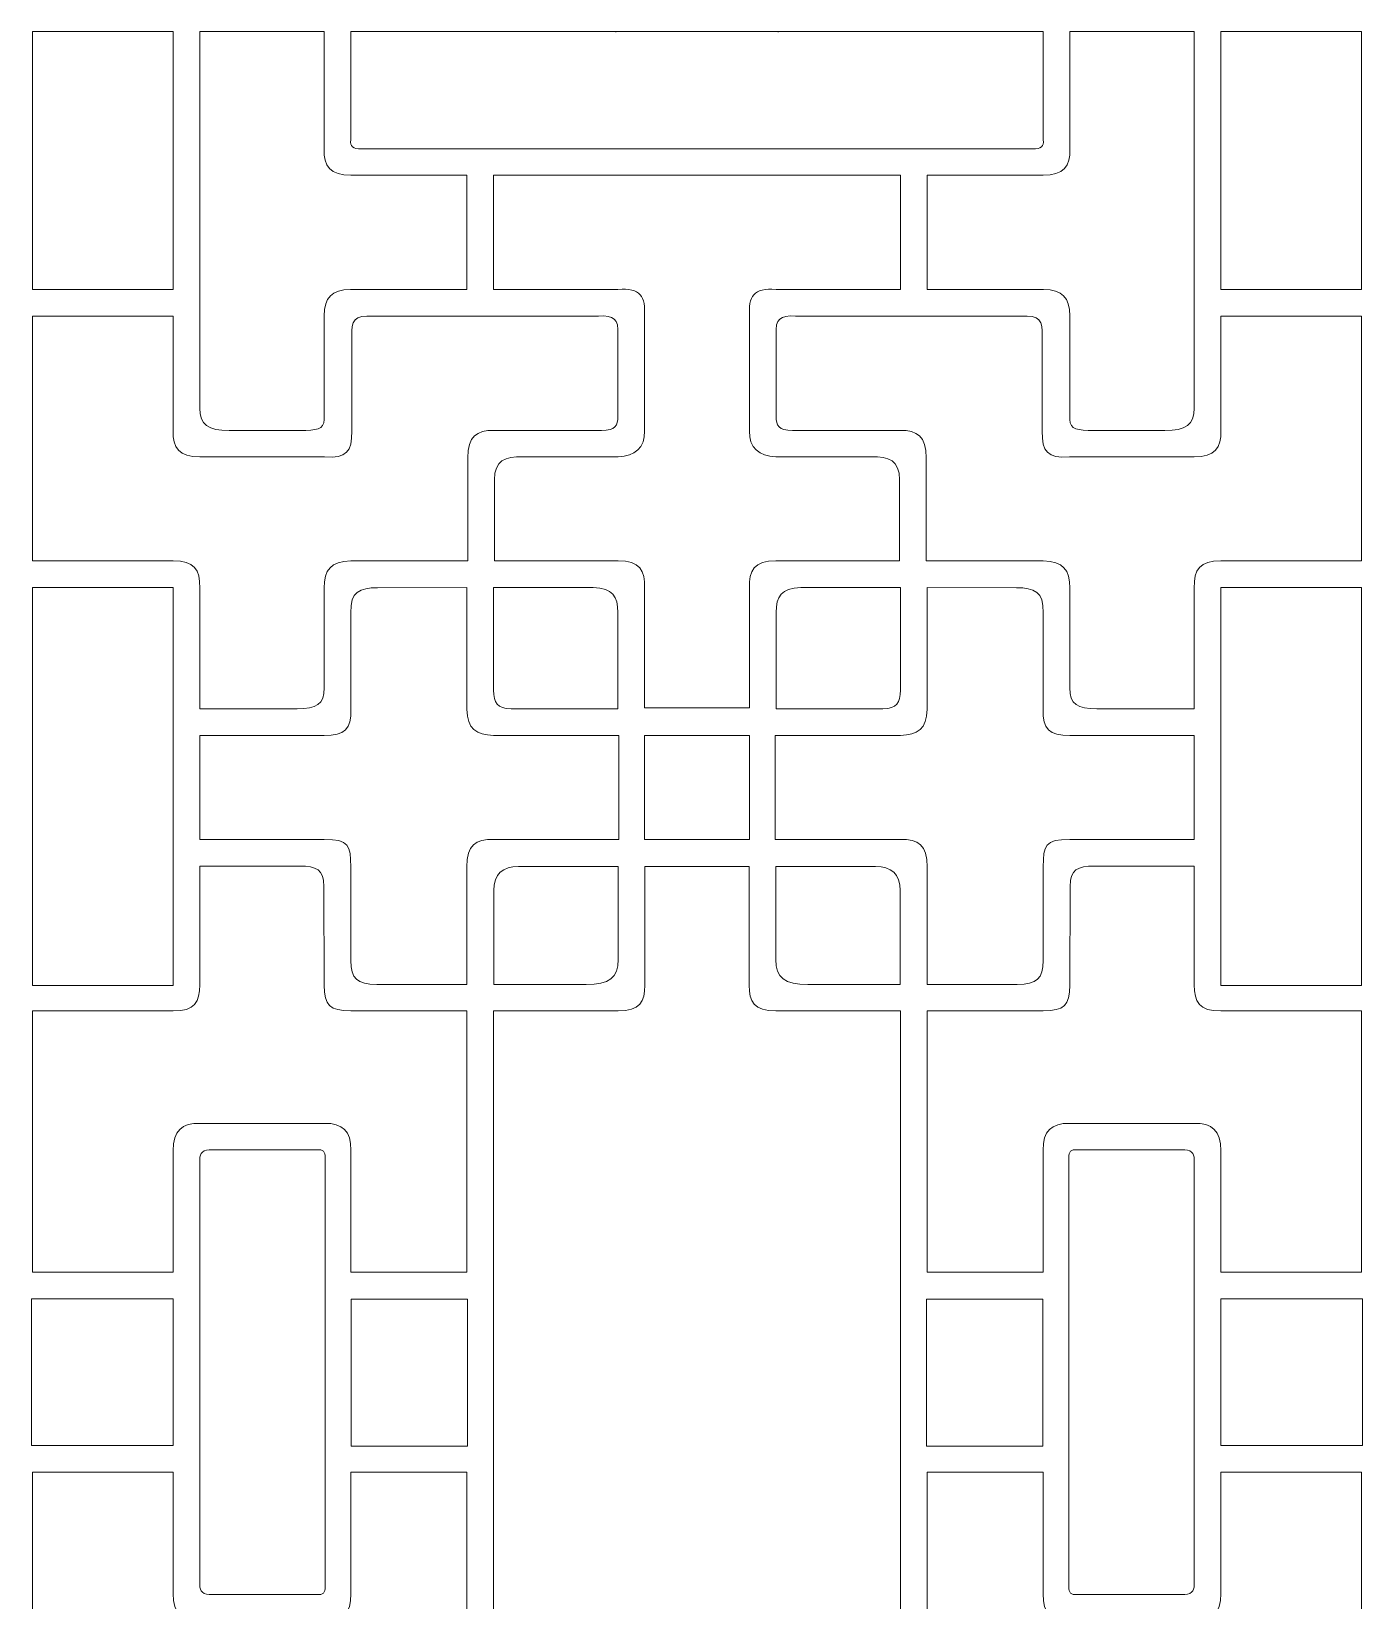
# Model space of a CAD drawing. Header units: centimetres. Extents: x -78 to 78, y -98 to 98.
# Drawn here: x -78.2 to 11.1, y -6.9 to 98.5 of the extents above; entities that cross this region are included whole.
import ezdxf

# ---------------------------------------------------------------- set-up
doc = ezdxf.new("R2010")
doc.units = ezdxf.units.CM
doc.header["$MEASUREMENT"] = 0
doc.layers.add('layer 1', color=7, linetype='Continuous')

msp = doc.modelspace()

# ---------------------------------------------------------------- linework, layer by layer
at = {"layer": 'layer 1', "color": 242, "lineweight": 9}
for points in [[(-78.1695, 81.12204), (-68.71788, 81.12204), (-68.71788, 98.45), (-78.1695, 98.45), (-78.1695, 81.12204)], [(1.62135, 81.12204), (11.07297, 81.12204), (11.07297, 98.45), (1.62135, 98.45), (1.62135, 81.12204)], [(-78.1695, 34.41185), (-68.71788, 34.41185), (-68.71788, 61.12295), (-78.1695, 61.12295), (-78.1695, 34.41185)], [(1.62135, 34.41185), (11.07297, 34.41185), (11.07297, 61.12295), (1.62135, 61.12295), (1.62135, 34.41185)], [(-78.23799, 3.52286), (-68.71789, 3.52286), (-68.71789, 13.38542), (-78.23799, 13.38542), (-78.23799, 3.52286)], [(-56.77406, 3.48919), (-48.96734, 3.48919), (-48.96734, 13.35031), (-56.77406, 13.35031), (-56.77406, 3.48919)], [(-18.12919, 3.48919), (-10.32247, 3.48919), (-10.32247, 13.35031), (-18.12919, 13.35031), (-18.12919, 3.48919)], [(1.62136, 3.52286), (11.14146, 3.52286), (11.14146, 13.38542), (1.62136, 13.38542), (1.62136, 3.52286)]]:
    msp.add_lwpolyline(points, close=True, dxfattribs=at)
for points, knots in [([(-58.57394, 79.34791), (-58.57394, 79.34791), (-58.57394, 72.67111), (-58.57394, 72.67111), (-58.57394, 72.67111), (-58.51611, 71.84678), (-58.8292, 71.68442), (-59.82142, 71.67041), (-59.82142, 71.67041), (-59.82142, 71.67041), (-64.95742, 71.67041), (-64.95742, 71.67041), (-64.95742, 71.67041), (-66.36774, 71.65587), (-66.92492, 72.02653), (-66.93714, 73.16759), (-66.93714, 73.16759), (-66.93714, 73.16759), (-66.93714, 98.45), (-66.93714, 98.45), (-66.93714, 98.45), (-66.93714, 98.45), (-58.58136, 98.45), (-58.58136, 98.45), (-58.58136, 98.45), (-58.58136, 98.45), (-58.58136, 90.54439), (-58.58136, 90.54439), (-58.58136, 90.54439), (-58.64805, 89.42555), (-58.13979, 88.77038), (-56.79118, 88.79291), (-56.79118, 88.79291), (-56.79118, 88.79291), (-48.99276, 88.79291), (-48.99276, 88.79291), (-48.99276, 88.79291), (-48.99276, 88.79291), (-48.99276, 81.12203), (-48.99276, 81.12203), (-48.99276, 81.12203), (-48.99276, 81.12203), (-56.818, 81.12203), (-56.818, 81.12203), (-56.818, 81.12203), (-58.05959, 81.10703), (-58.58499, 80.60128), (-58.57394, 79.34791)], [0, 0, 0, 0, 0.076923077, 0.076923077, 0.076923077, 0.076923077, 0.153846154, 0.153846154, 0.153846154, 0.153846154, 0.230769231, 0.230769231, 0.230769231, 0.230769231, 0.307692308, 0.307692308, 0.307692308, 0.307692308, 0.384615385, 0.384615385, 0.384615385, 0.384615385, 0.461538462, 0.461538462, 0.461538462, 0.461538462, 0.538461538, 0.538461538, 0.538461538, 0.538461538, 0.615384615, 0.615384615, 0.615384615, 0.615384615, 0.692307692, 0.692307692, 0.692307692, 0.692307692, 0.769230769, 0.769230769, 0.769230769, 0.769230769, 0.846153846, 0.846153846, 0.846153846, 0.846153846, 1, 1, 1, 1]), ([(-28.85083, 90.57365), (-28.85083, 90.57365), (-56.0807, 90.57365), (-56.0807, 90.57365), (-56.0807, 90.57365), (-56.66163, 90.54392), (-56.84739, 90.73387), (-56.80062, 91.1607), (-56.80062, 91.1607), (-56.80062, 91.1607), (-56.80062, 98.45), (-56.80062, 98.45), (-56.80062, 98.45), (-56.80062, 98.45), (-28.10331, 98.45), (-28.10331, 98.45), (-28.10331, 98.45), (-28.10331, 98.45), (-28.10331, 98.38815), (-28.10331, 98.38815)], [0, 0, 0, 0, 0.166666667, 0.166666667, 0.166666667, 0.166666667, 0.333333333, 0.333333333, 0.333333333, 0.333333333, 0.5, 0.5, 0.5, 0.5, 0.666666667, 0.666666667, 0.666666667, 0.666666667, 1, 1, 1, 1]), ([(-38.2457, 90.57365), (-38.2457, 90.57365), (-11.01583, 90.57365), (-11.01583, 90.57365), (-11.01583, 90.57365), (-10.4349, 90.54392), (-10.24914, 90.73387), (-10.29591, 91.1607), (-10.29591, 91.1607), (-10.29591, 91.1607), (-10.29591, 98.45), (-10.29591, 98.45), (-10.29591, 98.45), (-10.29591, 98.45), (-38.99322, 98.45), (-38.99322, 98.45), (-38.99322, 98.45), (-38.99322, 98.45), (-38.99322, 98.38815), (-38.99322, 98.38815)], [0, 0, 0, 0, 0.166666667, 0.166666667, 0.166666667, 0.166666667, 0.333333333, 0.333333333, 0.333333333, 0.333333333, 0.5, 0.5, 0.5, 0.5, 0.666666667, 0.666666667, 0.666666667, 0.666666667, 1, 1, 1, 1]), ([(-8.52259, 79.34791), (-8.52259, 79.34791), (-8.52259, 72.67111), (-8.52259, 72.67111), (-8.52259, 72.67111), (-8.58042, 71.84678), (-8.26733, 71.68442), (-7.27511, 71.67041), (-7.27511, 71.67041), (-7.27511, 71.67041), (-2.13911, 71.67041), (-2.13911, 71.67041), (-2.13911, 71.67041), (-0.72879, 71.65587), (-0.17161, 72.02653), (-0.15939, 73.16759), (-0.15939, 73.16759), (-0.15939, 73.16759), (-0.15939, 98.45), (-0.15939, 98.45), (-0.15939, 98.45), (-0.15939, 98.45), (-8.51517, 98.45), (-8.51517, 98.45), (-8.51517, 98.45), (-8.51517, 98.45), (-8.51517, 90.54439), (-8.51517, 90.54439), (-8.51517, 90.54439), (-8.44848, 89.42555), (-8.95674, 88.77038), (-10.30535, 88.79291), (-10.30535, 88.79291), (-10.30535, 88.79291), (-18.10377, 88.79291), (-18.10377, 88.79291), (-18.10377, 88.79291), (-18.10377, 88.79291), (-18.10377, 81.12203), (-18.10377, 81.12203), (-18.10377, 81.12203), (-18.10377, 81.12203), (-10.27853, 81.12203), (-10.27853, 81.12203), (-10.27853, 81.12203), (-9.03694, 81.10703), (-8.51154, 80.60128), (-8.52259, 79.34791)], [0, 0, 0, 0, 0.076923077, 0.076923077, 0.076923077, 0.076923077, 0.153846154, 0.153846154, 0.153846154, 0.153846154, 0.230769231, 0.230769231, 0.230769231, 0.230769231, 0.307692308, 0.307692308, 0.307692308, 0.307692308, 0.384615385, 0.384615385, 0.384615385, 0.384615385, 0.461538462, 0.461538462, 0.461538462, 0.461538462, 0.538461538, 0.538461538, 0.538461538, 0.538461538, 0.615384615, 0.615384615, 0.615384615, 0.615384615, 0.692307692, 0.692307692, 0.692307692, 0.692307692, 0.769230769, 0.769230769, 0.769230769, 0.769230769, 0.846153846, 0.846153846, 0.846153846, 0.846153846, 1, 1, 1, 1]), ([(-30.02103, 53.04446), (-30.02103, 53.04446), (-30.02103, 61.08087), (-30.02103, 61.08087), (-30.02103, 61.08087), (-30.07174, 62.24204), (-29.72296, 62.9438), (-28.25567, 62.90369), (-28.25567, 62.90369), (-28.25567, 62.90369), (-19.953, 62.90369), (-19.953, 62.90369), (-19.953, 62.90369), (-19.953, 62.90369), (-19.953, 68.35687), (-19.953, 68.35687), (-19.953, 68.35687), (-19.93286, 69.64375), (-20.68311, 69.91485), (-21.84423, 69.88918), (-21.84423, 69.88918), (-21.84423, 69.88918), (-28.24748, 69.88752), (-28.24748, 69.88752), (-28.24748, 69.88752), (-29.3738, 69.92293), (-30.07355, 70.51618), (-30.0214, 71.62446), (-30.0214, 71.62446), (-30.0214, 71.62446), (-30.0214, 79.28367), (-30.0214, 79.28367), (-30.0214, 79.28367), (-30.11349, 80.68756), (-29.76007, 81.24755), (-28.24283, 81.12203), (-28.24283, 81.12203), (-28.24283, 81.12203), (-19.88451, 81.12203), (-19.88451, 81.12203), (-19.88451, 81.12203), (-19.88451, 81.12203), (-19.88451, 88.79291), (-19.88451, 88.79291), (-19.88451, 88.79291), (-19.88451, 88.79291), (-47.21202, 88.79291), (-47.21202, 88.79291), (-47.21202, 88.79291), (-47.21202, 88.79291), (-47.21202, 81.12203), (-47.21202, 81.12203), (-47.21202, 81.12203), (-47.21202, 81.12203), (-38.8537, 81.12203), (-38.8537, 81.12203), (-38.8537, 81.12203), (-37.33646, 81.24755), (-36.98304, 80.68756), (-37.07513, 79.28367), (-37.07513, 79.28367), (-37.07513, 79.28367), (-37.07513, 71.62446), (-37.07513, 71.62446), (-37.07513, 71.62446), (-37.02298, 70.51618), (-37.72273, 69.92293), (-38.84905, 69.88752), (-38.84905, 69.88752), (-38.84905, 69.88752), (-45.2523, 69.88918), (-45.2523, 69.88918), (-45.2523, 69.88918), (-46.41342, 69.91485), (-47.16367, 69.64375), (-47.14353, 68.35687), (-47.14353, 68.35687), (-47.14353, 68.35687), (-47.14353, 62.90369), (-47.14353, 62.90369), (-47.14353, 62.90369), (-47.14353, 62.90369), (-38.84086, 62.90369), (-38.84086, 62.90369), (-38.84086, 62.90369), (-37.37357, 62.9438), (-37.02479, 62.24204), (-37.0755, 61.08087), (-37.0755, 61.08087), (-37.0755, 61.08087), (-37.0755, 53.04446), (-37.0755, 53.04446), (-37.0755, 53.04446), (-37.0755, 53.04446), (-30.02103, 53.04446), (-30.02103, 53.04446)], [0, 0, 0, 0, 0.04, 0.04, 0.04, 0.04, 0.08, 0.08, 0.08, 0.08, 0.12, 0.12, 0.12, 0.12, 0.16, 0.16, 0.16, 0.16, 0.2, 0.2, 0.2, 0.2, 0.24, 0.24, 0.24, 0.24, 0.28, 0.28, 0.28, 0.28, 0.32, 0.32, 0.32, 0.32, 0.36, 0.36, 0.36, 0.36, 0.4, 0.4, 0.4, 0.4, 0.44, 0.44, 0.44, 0.44, 0.48, 0.48, 0.48, 0.48, 0.52, 0.52, 0.52, 0.52, 0.56, 0.56, 0.56, 0.56, 0.6, 0.6, 0.6, 0.6, 0.64, 0.64, 0.64, 0.64, 0.68, 0.68, 0.68, 0.68, 0.72, 0.72, 0.72, 0.72, 0.76, 0.76, 0.76, 0.76, 0.8, 0.8, 0.8, 0.8, 0.84, 0.84, 0.84, 0.84, 0.88, 0.88, 0.88, 0.88, 0.92, 0.92, 0.92, 0.92, 1, 1, 1, 1]), ([(-56.73213, 77.97831), (-56.73213, 77.97831), (-56.73213, 71.61451), (-56.73213, 71.61451), (-56.73213, 71.61451), (-56.709, 70.22229), (-57.06253, 69.80017), (-58.5631, 69.88595), (-58.5631, 69.88595), (-58.5631, 69.88595), (-66.91766, 69.88595), (-66.91766, 69.88595), (-66.91766, 69.88595), (-68.34238, 69.88217), (-68.75125, 70.54056), (-68.71788, 71.62679), (-68.71788, 71.62679), (-68.71788, 71.62679), (-68.71788, 79.34129), (-68.71788, 79.34129), (-68.71788, 79.34129), (-68.71788, 79.34129), (-78.1695, 79.34129), (-78.1695, 79.34129), (-78.1695, 79.34129), (-78.1695, 79.34129), (-78.1695, 62.90369), (-78.1695, 62.90369), (-78.1695, 62.90369), (-78.1695, 62.90369), (-68.71526, 62.90369), (-68.71526, 62.90369), (-68.71526, 62.90369), (-67.30363, 62.9067), (-66.89925, 62.36474), (-66.93714, 61.07232), (-66.93714, 61.07232), (-66.93714, 61.07232), (-66.93714, 52.97264), (-66.93714, 52.97264), (-66.93714, 52.97264), (-66.93714, 52.97264), (-60.38638, 52.97264), (-60.38638, 52.97264), (-60.38638, 52.97264), (-59.13699, 52.99611), (-58.54387, 53.24499), (-58.58136, 54.38695), (-58.58136, 54.38695), (-58.58136, 54.38695), (-58.58136, 61.08943), (-58.58136, 61.08943), (-58.58136, 61.08943), (-58.58954, 62.28769), (-58.11553, 62.90101), (-56.79974, 62.90369), (-56.79974, 62.90369), (-56.79974, 62.90369), (-48.92427, 62.90369), (-48.92427, 62.90369), (-48.92427, 62.90369), (-48.92427, 62.90369), (-48.92427, 69.82621), (-48.92427, 69.82621), (-48.92427, 69.82621), (-48.953, 71.29082), (-48.33104, 71.66406), (-47.18686, 71.67041), (-47.18686, 71.67041), (-47.18686, 71.67041), (-39.97078, 71.67041), (-39.97078, 71.67041), (-39.97078, 71.67041), (-38.98653, 71.658), (-38.8875, 71.96445), (-38.85624, 72.62831), (-38.85624, 72.62831), (-38.85624, 72.62831), (-38.85624, 78.08103), (-38.85624, 78.08103), (-38.85624, 78.08103), (-38.80534, 79.16037), (-39.12266, 79.40352), (-40.16766, 79.34129), (-40.16766, 79.34129), (-40.16766, 79.34129), (-55.30174, 79.34129), (-55.30174, 79.34129), (-55.30174, 79.34129), (-56.53753, 79.40055), (-56.77464, 79.04894), (-56.73213, 77.97831)], [0, 0, 0, 0, 0.041666667, 0.041666667, 0.041666667, 0.041666667, 0.083333333, 0.083333333, 0.083333333, 0.083333333, 0.125, 0.125, 0.125, 0.125, 0.166666667, 0.166666667, 0.166666667, 0.166666667, 0.208333333, 0.208333333, 0.208333333, 0.208333333, 0.25, 0.25, 0.25, 0.25, 0.291666667, 0.291666667, 0.291666667, 0.291666667, 0.333333333, 0.333333333, 0.333333333, 0.333333333, 0.375, 0.375, 0.375, 0.375, 0.416666667, 0.416666667, 0.416666667, 0.416666667, 0.458333333, 0.458333333, 0.458333333, 0.458333333, 0.5, 0.5, 0.5, 0.5, 0.541666667, 0.541666667, 0.541666667, 0.541666667, 0.583333333, 0.583333333, 0.583333333, 0.583333333, 0.625, 0.625, 0.625, 0.625, 0.666666667, 0.666666667, 0.666666667, 0.666666667, 0.708333333, 0.708333333, 0.708333333, 0.708333333, 0.75, 0.75, 0.75, 0.75, 0.791666667, 0.791666667, 0.791666667, 0.791666667, 0.833333333, 0.833333333, 0.833333333, 0.833333333, 0.875, 0.875, 0.875, 0.875, 0.916666667, 0.916666667, 0.916666667, 0.916666667, 1, 1, 1, 1]), ([(-10.3644, 77.97831), (-10.3644, 77.97831), (-10.3644, 71.61451), (-10.3644, 71.61451), (-10.3644, 71.61451), (-10.38753, 70.22229), (-10.034, 69.80017), (-8.53343, 69.88595), (-8.53343, 69.88595), (-8.53343, 69.88595), (-0.17887, 69.88595), (-0.17887, 69.88595), (-0.17887, 69.88595), (1.24585, 69.88217), (1.65472, 70.54056), (1.62135, 71.62679), (1.62135, 71.62679), (1.62135, 71.62679), (1.62135, 79.34129), (1.62135, 79.34129), (1.62135, 79.34129), (1.62135, 79.34129), (11.07297, 79.34129), (11.07297, 79.34129), (11.07297, 79.34129), (11.07297, 79.34129), (11.07297, 62.90369), (11.07297, 62.90369), (11.07297, 62.90369), (11.07297, 62.90369), (1.61873, 62.90369), (1.61873, 62.90369), (1.61873, 62.90369), (0.2071, 62.9067), (-0.19728, 62.36474), (-0.15939, 61.07232), (-0.15939, 61.07232), (-0.15939, 61.07232), (-0.15939, 52.97264), (-0.15939, 52.97264), (-0.15939, 52.97264), (-0.15939, 52.97264), (-6.71015, 52.97264), (-6.71015, 52.97264), (-6.71015, 52.97264), (-7.95954, 52.99611), (-8.55266, 53.24499), (-8.51517, 54.38695), (-8.51517, 54.38695), (-8.51517, 54.38695), (-8.51517, 61.08943), (-8.51517, 61.08943), (-8.51517, 61.08943), (-8.50699, 62.28769), (-8.981, 62.90101), (-10.29679, 62.90369), (-10.29679, 62.90369), (-10.29679, 62.90369), (-18.17226, 62.90369), (-18.17226, 62.90369), (-18.17226, 62.90369), (-18.17226, 62.90369), (-18.17226, 69.82621), (-18.17226, 69.82621), (-18.17226, 69.82621), (-18.14353, 71.29082), (-18.76549, 71.66406), (-19.90967, 71.67041), (-19.90967, 71.67041), (-19.90967, 71.67041), (-27.12575, 71.67041), (-27.12575, 71.67041), (-27.12575, 71.67041), (-28.11, 71.658), (-28.20903, 71.96445), (-28.24029, 72.62831), (-28.24029, 72.62831), (-28.24029, 72.62831), (-28.24029, 78.08103), (-28.24029, 78.08103), (-28.24029, 78.08103), (-28.29119, 79.16037), (-27.97387, 79.40352), (-26.92887, 79.34129), (-26.92887, 79.34129), (-26.92887, 79.34129), (-11.79479, 79.34129), (-11.79479, 79.34129), (-11.79479, 79.34129), (-10.559, 79.40055), (-10.32189, 79.04894), (-10.3644, 77.97831)], [0, 0, 0, 0, 0.041666667, 0.041666667, 0.041666667, 0.041666667, 0.083333333, 0.083333333, 0.083333333, 0.083333333, 0.125, 0.125, 0.125, 0.125, 0.166666667, 0.166666667, 0.166666667, 0.166666667, 0.208333333, 0.208333333, 0.208333333, 0.208333333, 0.25, 0.25, 0.25, 0.25, 0.291666667, 0.291666667, 0.291666667, 0.291666667, 0.333333333, 0.333333333, 0.333333333, 0.333333333, 0.375, 0.375, 0.375, 0.375, 0.416666667, 0.416666667, 0.416666667, 0.416666667, 0.458333333, 0.458333333, 0.458333333, 0.458333333, 0.5, 0.5, 0.5, 0.5, 0.541666667, 0.541666667, 0.541666667, 0.541666667, 0.583333333, 0.583333333, 0.583333333, 0.583333333, 0.625, 0.625, 0.625, 0.625, 0.666666667, 0.666666667, 0.666666667, 0.666666667, 0.708333333, 0.708333333, 0.708333333, 0.708333333, 0.75, 0.75, 0.75, 0.75, 0.791666667, 0.791666667, 0.791666667, 0.791666667, 0.833333333, 0.833333333, 0.833333333, 0.833333333, 0.875, 0.875, 0.875, 0.875, 0.916666667, 0.916666667, 0.916666667, 0.916666667, 1, 1, 1, 1]), ([(-48.99276, 42.36871), (-48.99276, 42.36871), (-48.99276, 34.48034), (-48.99276, 34.48034), (-48.99276, 34.48034), (-48.99276, 34.48034), (-55.0535, 34.48034), (-55.0535, 34.48034), (-55.0535, 34.48034), (-56.37862, 34.47654), (-56.75948, 34.87398), (-56.80062, 36.07711), (-56.80062, 36.07711), (-56.80062, 36.07711), (-56.80062, 42.37727), (-56.80062, 42.37727), (-56.80062, 42.37727), (-56.78278, 43.80579), (-56.93725, 44.23558), (-58.58021, 44.20592), (-58.58021, 44.20592), (-58.58021, 44.20592), (-66.93714, 44.20592), (-66.93714, 44.20592), (-66.93714, 44.20592), (-66.93714, 44.20592), (-66.93714, 51.1919), (-66.93714, 51.1919), (-66.93714, 51.1919), (-66.93714, 51.1919), (-58.58022, 51.1919), (-58.58022, 51.1919), (-58.58022, 51.1919), (-57.19265, 51.17906), (-56.75097, 51.6463), (-56.79294, 52.92319), (-56.79294, 52.92319), (-56.79294, 52.92319), (-56.79294, 59.42023), (-56.79294, 59.42023), (-56.79294, 59.42023), (-56.82515, 60.85226), (-56.20537, 61.09871), (-54.99353, 61.10977), (-54.99353, 61.10977), (-54.99353, 61.10977), (-48.99276, 61.12295), (-48.99276, 61.12295), (-48.99276, 61.12295), (-48.99276, 61.12295), (-48.99276, 52.94887), (-48.99276, 52.94887), (-48.99276, 52.94887), (-48.99585, 51.62688), (-48.34821, 51.22387), (-47.20398, 51.1919), (-47.20398, 51.1919), (-47.20398, 51.1919), (-38.78775, 51.1919), (-38.78775, 51.1919), (-38.78775, 51.1919), (-38.78775, 51.1919), (-38.78775, 44.20592), (-38.78775, 44.20592), (-38.78775, 44.20592), (-38.78775, 44.20592), (-47.19971, 44.20592), (-47.19971, 44.20592), (-47.19971, 44.20592), (-48.40948, 44.24837), (-49.01284, 43.83857), (-48.99276, 42.36871)], [0, 0, 0, 0, 0.052631579, 0.052631579, 0.052631579, 0.052631579, 0.105263158, 0.105263158, 0.105263158, 0.105263158, 0.157894737, 0.157894737, 0.157894737, 0.157894737, 0.210526316, 0.210526316, 0.210526316, 0.210526316, 0.263157895, 0.263157895, 0.263157895, 0.263157895, 0.315789474, 0.315789474, 0.315789474, 0.315789474, 0.368421053, 0.368421053, 0.368421053, 0.368421053, 0.421052632, 0.421052632, 0.421052632, 0.421052632, 0.473684211, 0.473684211, 0.473684211, 0.473684211, 0.526315789, 0.526315789, 0.526315789, 0.526315789, 0.578947368, 0.578947368, 0.578947368, 0.578947368, 0.631578947, 0.631578947, 0.631578947, 0.631578947, 0.684210526, 0.684210526, 0.684210526, 0.684210526, 0.736842105, 0.736842105, 0.736842105, 0.736842105, 0.789473684, 0.789473684, 0.789473684, 0.789473684, 0.842105263, 0.842105263, 0.842105263, 0.842105263, 0.894736842, 0.894736842, 0.894736842, 0.894736842, 1, 1, 1, 1]), ([(-46.0227, 52.97264), (-46.0227, 52.97264), (-38.85624, 52.97264), (-38.85624, 52.97264), (-38.85624, 52.97264), (-38.85624, 52.97264), (-38.85624, 59.43735), (-38.85624, 59.43735), (-38.85624, 59.43735), (-38.88408, 60.52282), (-39.19532, 61.08753), (-40.51005, 61.12295), (-40.51005, 61.12295), (-40.51005, 61.12295), (-47.21202, 61.12295), (-47.21202, 61.12295), (-47.21202, 61.12295), (-47.21202, 61.12295), (-47.21202, 54.23287), (-47.21202, 54.23287), (-47.21202, 54.23287), (-47.18366, 53.38476), (-46.99266, 52.99038), (-46.0227, 52.97264)], [0, 0, 0, 0, 0.142857143, 0.142857143, 0.142857143, 0.142857143, 0.285714286, 0.285714286, 0.285714286, 0.285714286, 0.428571429, 0.428571429, 0.428571429, 0.428571429, 0.571428571, 0.571428571, 0.571428571, 0.571428571, 0.714285714, 0.714285714, 0.714285714, 0.714285714, 1, 1, 1, 1]), ([(-18.10377, 42.36871), (-18.10377, 42.36871), (-18.10377, 34.48034), (-18.10377, 34.48034), (-18.10377, 34.48034), (-18.10377, 34.48034), (-12.04303, 34.48034), (-12.04303, 34.48034), (-12.04303, 34.48034), (-10.71791, 34.47654), (-10.33705, 34.87398), (-10.29591, 36.07711), (-10.29591, 36.07711), (-10.29591, 36.07711), (-10.29591, 42.37727), (-10.29591, 42.37727), (-10.29591, 42.37727), (-10.31375, 43.80579), (-10.15928, 44.23558), (-8.51632, 44.20592), (-8.51632, 44.20592), (-8.51632, 44.20592), (-0.15939, 44.20592), (-0.15939, 44.20592), (-0.15939, 44.20592), (-0.15939, 44.20592), (-0.15939, 51.1919), (-0.15939, 51.1919), (-0.15939, 51.1919), (-0.15939, 51.1919), (-8.51631, 51.1919), (-8.51631, 51.1919), (-8.51631, 51.1919), (-9.90388, 51.17906), (-10.34556, 51.6463), (-10.30359, 52.92319), (-10.30359, 52.92319), (-10.30359, 52.92319), (-10.30359, 59.42023), (-10.30359, 59.42023), (-10.30359, 59.42023), (-10.27138, 60.85226), (-10.89116, 61.09871), (-12.103, 61.10977), (-12.103, 61.10977), (-12.103, 61.10977), (-18.10377, 61.12295), (-18.10377, 61.12295), (-18.10377, 61.12295), (-18.10377, 61.12295), (-18.10377, 52.94887), (-18.10377, 52.94887), (-18.10377, 52.94887), (-18.10068, 51.62688), (-18.74832, 51.22387), (-19.89255, 51.1919), (-19.89255, 51.1919), (-19.89255, 51.1919), (-28.30878, 51.1919), (-28.30878, 51.1919), (-28.30878, 51.1919), (-28.30878, 51.1919), (-28.30878, 44.20592), (-28.30878, 44.20592), (-28.30878, 44.20592), (-28.30878, 44.20592), (-19.89682, 44.20592), (-19.89682, 44.20592), (-19.89682, 44.20592), (-18.68705, 44.24837), (-18.08369, 43.83857), (-18.10377, 42.36871)], [0, 0, 0, 0, 0.052631579, 0.052631579, 0.052631579, 0.052631579, 0.105263158, 0.105263158, 0.105263158, 0.105263158, 0.157894737, 0.157894737, 0.157894737, 0.157894737, 0.210526316, 0.210526316, 0.210526316, 0.210526316, 0.263157895, 0.263157895, 0.263157895, 0.263157895, 0.315789474, 0.315789474, 0.315789474, 0.315789474, 0.368421053, 0.368421053, 0.368421053, 0.368421053, 0.421052632, 0.421052632, 0.421052632, 0.421052632, 0.473684211, 0.473684211, 0.473684211, 0.473684211, 0.526315789, 0.526315789, 0.526315789, 0.526315789, 0.578947368, 0.578947368, 0.578947368, 0.578947368, 0.631578947, 0.631578947, 0.631578947, 0.631578947, 0.684210526, 0.684210526, 0.684210526, 0.684210526, 0.736842105, 0.736842105, 0.736842105, 0.736842105, 0.789473684, 0.789473684, 0.789473684, 0.789473684, 0.842105263, 0.842105263, 0.842105263, 0.842105263, 0.894736842, 0.894736842, 0.894736842, 0.894736842, 1, 1, 1, 1]), ([(-21.07383, 52.97264), (-21.07383, 52.97264), (-28.24029, 52.97264), (-28.24029, 52.97264), (-28.24029, 52.97264), (-28.24029, 52.97264), (-28.24029, 59.43735), (-28.24029, 59.43735), (-28.24029, 59.43735), (-28.21245, 60.52282), (-27.90121, 61.08753), (-26.58648, 61.12295), (-26.58648, 61.12295), (-26.58648, 61.12295), (-19.88451, 61.12295), (-19.88451, 61.12295), (-19.88451, 61.12295), (-19.88451, 61.12295), (-19.88451, 54.23287), (-19.88451, 54.23287), (-19.88451, 54.23287), (-19.91287, 53.38476), (-20.10387, 52.99038), (-21.07383, 52.97264)], [0, 0, 0, 0, 0.142857143, 0.142857143, 0.142857143, 0.142857143, 0.285714286, 0.285714286, 0.285714286, 0.285714286, 0.428571429, 0.428571429, 0.428571429, 0.428571429, 0.571428571, 0.571428571, 0.571428571, 0.571428571, 0.714285714, 0.714285714, 0.714285714, 0.714285714, 1, 1, 1, 1]), ([(-37.07551, 44.20592), (-37.07551, 44.20592), (-30.02103, 44.20592), (-30.02103, 44.20592), (-30.02103, 44.20592), (-30.02103, 44.20592), (-30.02103, 51.1919), (-30.02103, 51.1919), (-30.02103, 51.1919), (-30.02103, 51.1919), (-37.0755, 51.1919), (-37.0755, 51.1919)], [0, 0, 0, 0, 0.25, 0.25, 0.25, 0.25, 0.5, 0.5, 0.5, 0.5, 1, 1, 1, 1]), ([(-30.02103, 44.20592), (-30.02103, 44.20592), (-37.0755, 44.20592), (-37.0755, 44.20592), (-37.0755, 44.20592), (-37.0755, 44.20592), (-37.0755, 51.1919), (-37.0755, 51.1919), (-37.0755, 51.1919), (-37.0755, 51.1919), (-30.02104, 51.1919), (-30.02104, 51.1919)], [0, 0, 0, 0, 0.25, 0.25, 0.25, 0.25, 0.5, 0.5, 0.5, 0.5, 1, 1, 1, 1]), ([(-48.99276, 15.16616), (-48.99276, 15.16616), (-56.80062, 15.16616), (-56.80062, 15.16616), (-56.80062, 15.16616), (-56.80062, 15.16616), (-56.80062, 23.34411), (-56.80062, 23.34411), (-56.80062, 23.34411), (-56.77179, 24.6304), (-57.31932, 25.18028), (-58.58021, 25.15118), (-58.58021, 25.15118), (-58.58021, 25.15118), (-66.91765, 25.15118), (-66.91765, 25.15118), (-66.91765, 25.15118), (-68.1212, 25.186), (-68.72697, 24.6487), (-68.72645, 23.3253), (-68.72645, 23.3253), (-68.72645, 23.3253), (-68.71788, 15.16616), (-68.71788, 15.16616), (-68.71788, 15.16616), (-68.71788, 15.16616), (-78.1695, 15.16616), (-78.1695, 15.16616), (-78.1695, 15.16616), (-78.1695, 15.16616), (-78.1695, 32.6996), (-78.1695, 32.6996), (-78.1695, 32.6996), (-78.1695, 32.6996), (-68.71525, 32.6996), (-68.71525, 32.6996), (-68.71525, 32.6996), (-67.26547, 32.67803), (-66.92599, 33.31951), (-66.93714, 34.44215), (-66.93714, 34.44215), (-66.93714, 34.44215), (-66.93714, 42.42518), (-66.93714, 42.42518), (-66.93714, 42.42518), (-66.93714, 42.42518), (-60.20639, 42.41536), (-60.20639, 42.41536), (-60.20639, 42.41536), (-59.13963, 42.42792), (-58.57078, 42.20793), (-58.60681, 41.05777), (-58.60681, 41.05777), (-58.60681, 41.05777), (-58.58663, 34.42931), (-58.58663, 34.42931), (-58.58663, 34.42931), (-58.57345, 33.05236), (-58.21679, 32.72404), (-56.79118, 32.6996), (-56.79118, 32.6996), (-56.79118, 32.6996), (-48.99276, 32.6996), (-48.99276, 32.6996), (-48.99276, 32.6996), (-48.99276, 32.6996), (-48.99276, 15.16616), (-48.99276, 15.16616)], [0, 0, 0, 0, 0.055555556, 0.055555556, 0.055555556, 0.055555556, 0.111111111, 0.111111111, 0.111111111, 0.111111111, 0.166666667, 0.166666667, 0.166666667, 0.166666667, 0.222222222, 0.222222222, 0.222222222, 0.222222222, 0.277777778, 0.277777778, 0.277777778, 0.277777778, 0.333333333, 0.333333333, 0.333333333, 0.333333333, 0.388888889, 0.388888889, 0.388888889, 0.388888889, 0.444444444, 0.444444444, 0.444444444, 0.444444444, 0.5, 0.5, 0.5, 0.5, 0.555555556, 0.555555556, 0.555555556, 0.555555556, 0.611111111, 0.611111111, 0.611111111, 0.611111111, 0.666666667, 0.666666667, 0.666666667, 0.666666667, 0.722222222, 0.722222222, 0.722222222, 0.722222222, 0.777777778, 0.777777778, 0.777777778, 0.777777778, 0.833333333, 0.833333333, 0.833333333, 0.833333333, 0.888888889, 0.888888889, 0.888888889, 0.888888889, 1, 1, 1, 1]), ([(-37.05181, 42.38583), (-37.05181, 42.38583), (-30.04471, 42.38583), (-30.04471, 42.38583), (-30.04471, 42.38583), (-30.04471, 42.38583), (-30.04534, 34.43359), (-30.04534, 34.43359), (-30.04534, 34.43359), (-30.04815, 33.29903), (-29.72842, 32.72958), (-28.24711, 32.6996), (-28.24711, 32.6996), (-28.24711, 32.6996), (-19.88451, 32.6996), (-19.88451, 32.6996), (-19.88451, 32.6996), (-19.88451, 32.6996), (-19.88451, -15.79132), (-19.88451, -15.79132), (-19.88451, -15.79132), (-19.88451, -15.79132), (-28.24711, -15.79132), (-28.24711, -15.79132), (-28.24711, -15.79132), (-29.72842, -15.8213), (-30.04815, -16.39075), (-30.04534, -17.52531), (-30.04534, -17.52531), (-30.04534, -17.52531), (-30.04471, -25.47755), (-30.04471, -25.47755), (-30.04471, -25.47755), (-30.04471, -25.47755), (-37.05182, -25.47755), (-37.05182, -25.47755), (-37.05182, -25.47755), (-37.05182, -25.47755), (-37.05119, -17.52531), (-37.05119, -17.52531), (-37.05119, -17.52531), (-37.04838, -16.39075), (-37.36811, -15.8213), (-38.84942, -15.79132), (-38.84942, -15.79132), (-38.84942, -15.79132), (-47.21202, -15.79132), (-47.21202, -15.79132), (-47.21202, -15.79132), (-47.21202, -15.79132), (-47.21202, 32.6996), (-47.21202, 32.6996), (-47.21202, 32.6996), (-47.21202, 32.6996), (-38.84942, 32.6996), (-38.84942, 32.6996), (-38.84942, 32.6996), (-37.36811, 32.72958), (-37.04838, 33.29903), (-37.05119, 34.43359), (-37.05119, 34.43359), (-37.05119, 34.43359), (-37.05182, 42.38583), (-37.05182, 42.38583), (-37.05182, 42.38583), (-37.05182, 42.38583), (-30.04471, 42.38583), (-30.04471, 42.38583)], [0, 0, 0, 0, 0.055555556, 0.055555556, 0.055555556, 0.055555556, 0.111111111, 0.111111111, 0.111111111, 0.111111111, 0.166666667, 0.166666667, 0.166666667, 0.166666667, 0.222222222, 0.222222222, 0.222222222, 0.222222222, 0.277777778, 0.277777778, 0.277777778, 0.277777778, 0.333333333, 0.333333333, 0.333333333, 0.333333333, 0.388888889, 0.388888889, 0.388888889, 0.388888889, 0.444444444, 0.444444444, 0.444444444, 0.444444444, 0.5, 0.5, 0.5, 0.5, 0.555555556, 0.555555556, 0.555555556, 0.555555556, 0.611111111, 0.611111111, 0.611111111, 0.611111111, 0.666666667, 0.666666667, 0.666666667, 0.666666667, 0.722222222, 0.722222222, 0.722222222, 0.722222222, 0.777777778, 0.777777778, 0.777777778, 0.777777778, 0.833333333, 0.833333333, 0.833333333, 0.833333333, 0.888888889, 0.888888889, 0.888888889, 0.888888889, 1, 1, 1, 1]), ([(-38.8323, 36.15416), (-38.8323, 36.15416), (-38.8323, 42.38583), (-38.8323, 42.38583), (-38.8323, 42.38583), (-38.8323, 42.38583), (-45.54334, 42.38583), (-45.54334, 42.38583), (-45.54334, 42.38583), (-46.56359, 42.40153), (-47.20094, 41.90364), (-47.18686, 40.77655), (-47.18686, 40.77655), (-47.18686, 40.77655), (-47.18686, 34.47639), (-47.18686, 34.47639), (-47.18686, 34.47639), (-47.18686, 34.47639), (-40.98943, 34.47639), (-40.98943, 34.47639), (-40.98943, 34.47639), (-39.46859, 34.47354), (-38.80947, 34.93865), (-38.8323, 36.15416)], [0, 0, 0, 0, 0.142857143, 0.142857143, 0.142857143, 0.142857143, 0.285714286, 0.285714286, 0.285714286, 0.285714286, 0.428571429, 0.428571429, 0.428571429, 0.428571429, 0.571428571, 0.571428571, 0.571428571, 0.571428571, 0.714285714, 0.714285714, 0.714285714, 0.714285714, 1, 1, 1, 1]), ([(-28.26423, 36.15416), (-28.26423, 36.15416), (-28.26423, 42.38583), (-28.26423, 42.38583), (-28.26423, 42.38583), (-28.26423, 42.38583), (-21.55319, 42.38583), (-21.55319, 42.38583), (-21.55319, 42.38583), (-20.53294, 42.40153), (-19.89559, 41.90364), (-19.90967, 40.77655), (-19.90967, 40.77655), (-19.90967, 40.77655), (-19.90967, 34.47639), (-19.90967, 34.47639), (-19.90967, 34.47639), (-19.90967, 34.47639), (-26.1071, 34.47639), (-26.1071, 34.47639), (-26.1071, 34.47639), (-27.62794, 34.47354), (-28.28706, 34.93865), (-28.26423, 36.15416)], [0, 0, 0, 0, 0.142857143, 0.142857143, 0.142857143, 0.142857143, 0.285714286, 0.285714286, 0.285714286, 0.285714286, 0.428571429, 0.428571429, 0.428571429, 0.428571429, 0.571428571, 0.571428571, 0.571428571, 0.571428571, 0.714285714, 0.714285714, 0.714285714, 0.714285714, 1, 1, 1, 1]), ([(-18.10377, 32.6996), (-18.10377, 32.6996), (-18.10377, 15.16616), (-18.10377, 15.16616), (-18.10377, 15.16616), (-18.10377, 15.16616), (-10.29591, 15.16616), (-10.29591, 15.16616), (-10.29591, 15.16616), (-10.29591, 15.16616), (-10.29591, 23.34411), (-10.29591, 23.34411), (-10.29591, 23.34411), (-10.32474, 24.6304), (-9.77721, 25.18028), (-8.51632, 25.15118), (-8.51632, 25.15118), (-8.51632, 25.15118), (-0.17888, 25.15118), (-0.17888, 25.15118), (-0.17888, 25.15118), (1.02467, 25.186), (1.63044, 24.6487), (1.62992, 23.3253), (1.62992, 23.3253), (1.62992, 23.3253), (1.62135, 15.16616), (1.62135, 15.16616), (1.62135, 15.16616), (1.62135, 15.16616), (11.07297, 15.16616), (11.07297, 15.16616), (11.07297, 15.16616), (11.07297, 15.16616), (11.07297, 32.6996), (11.07297, 32.6996), (11.07297, 32.6996), (11.07297, 32.6996), (1.61872, 32.6996), (1.61872, 32.6996), (1.61872, 32.6996), (0.16894, 32.67803), (-0.17054, 33.31951), (-0.15939, 34.44215), (-0.15939, 34.44215), (-0.15939, 34.44215), (-0.15939, 42.42518), (-0.15939, 42.42518), (-0.15939, 42.42518), (-0.15939, 42.42518), (-6.89014, 42.41536), (-6.89014, 42.41536), (-6.89014, 42.41536), (-7.9569, 42.42792), (-8.52575, 42.20793), (-8.48972, 41.05777), (-8.48972, 41.05777), (-8.48972, 41.05777), (-8.5099, 34.42931), (-8.5099, 34.42931), (-8.5099, 34.42931), (-8.52308, 33.05236), (-8.87974, 32.72404), (-10.30535, 32.6996), (-10.30535, 32.6996), (-10.30535, 32.6996), (-18.10377, 32.6996), (-18.10377, 32.6996)], [0, 0, 0, 0, 0.055555556, 0.055555556, 0.055555556, 0.055555556, 0.111111111, 0.111111111, 0.111111111, 0.111111111, 0.166666667, 0.166666667, 0.166666667, 0.166666667, 0.222222222, 0.222222222, 0.222222222, 0.222222222, 0.277777778, 0.277777778, 0.277777778, 0.277777778, 0.333333333, 0.333333333, 0.333333333, 0.333333333, 0.388888889, 0.388888889, 0.388888889, 0.388888889, 0.444444444, 0.444444444, 0.444444444, 0.444444444, 0.5, 0.5, 0.5, 0.5, 0.555555556, 0.555555556, 0.555555556, 0.555555556, 0.611111111, 0.611111111, 0.611111111, 0.611111111, 0.666666667, 0.666666667, 0.666666667, 0.666666667, 0.722222222, 0.722222222, 0.722222222, 0.722222222, 0.777777778, 0.777777778, 0.777777778, 0.777777778, 0.833333333, 0.833333333, 0.833333333, 0.833333333, 0.888888889, 0.888888889, 0.888888889, 0.888888889, 1, 1, 1, 1]), ([(-58.51287, -5.96075), (-58.4911, -6.33957), (-58.66763, -6.49871), (-59.06814, -6.47667), (-59.06814, -6.47667), (-59.06814, -6.47667), (-66.09591, -6.47667), (-66.09591, -6.47667), (-66.09591, -6.47667), (-66.71027, -6.50163), (-66.92929, -6.2626), (-66.93714, -5.80667), (-66.93714, -5.80667), (-66.93714, -5.80667), (-66.93714, 22.71495), (-66.93714, 22.71495), (-66.93714, 22.71495), (-66.92929, 23.17088), (-66.71027, 23.40991), (-66.09591, 23.38495), (-66.09591, 23.38495), (-66.09591, 23.38495), (-59.06814, 23.38495), (-59.06814, 23.38495), (-59.06814, 23.38495), (-58.66763, 23.40699), (-58.4911, 23.24785), (-58.51287, 22.86903), (-58.51287, 22.86903), (-58.51287, 22.86903), (-58.51287, -5.96075), (-58.51287, -5.96075)], [0, 0, 0, 0, 0.111111111, 0.111111111, 0.111111111, 0.111111111, 0.222222222, 0.222222222, 0.222222222, 0.222222222, 0.333333333, 0.333333333, 0.333333333, 0.333333333, 0.444444444, 0.444444444, 0.444444444, 0.444444444, 0.555555556, 0.555555556, 0.555555556, 0.555555556, 0.666666667, 0.666666667, 0.666666667, 0.666666667, 0.777777778, 0.777777778, 0.777777778, 0.777777778, 1, 1, 1, 1]), ([(-8.58366, -5.96075), (-8.60543, -6.33957), (-8.4289, -6.49871), (-8.02839, -6.47667), (-8.02839, -6.47667), (-8.02839, -6.47667), (-1.00062, -6.47667), (-1.00062, -6.47667), (-1.00062, -6.47667), (-0.38626, -6.50163), (-0.16724, -6.2626), (-0.15939, -5.80667), (-0.15939, -5.80667), (-0.15939, -5.80667), (-0.15939, 22.71495), (-0.15939, 22.71495), (-0.15939, 22.71495), (-0.16724, 23.17088), (-0.38626, 23.40991), (-1.00062, 23.38495), (-1.00062, 23.38495), (-1.00062, 23.38495), (-8.02839, 23.38495), (-8.02839, 23.38495), (-8.02839, 23.38495), (-8.4289, 23.40699), (-8.60543, 23.24785), (-8.58366, 22.86903), (-8.58366, 22.86903), (-8.58366, 22.86903), (-8.58366, -5.96075), (-8.58366, -5.96075)], [0, 0, 0, 0, 0.111111111, 0.111111111, 0.111111111, 0.111111111, 0.222222222, 0.222222222, 0.222222222, 0.222222222, 0.333333333, 0.333333333, 0.333333333, 0.333333333, 0.444444444, 0.444444444, 0.444444444, 0.444444444, 0.555555556, 0.555555556, 0.555555556, 0.555555556, 0.666666667, 0.666666667, 0.666666667, 0.666666667, 0.777777778, 0.777777778, 0.777777778, 0.777777778, 1, 1, 1, 1]), ([(-48.99276, -15.31189), (-48.99276, -15.31189), (-48.99276, 1.74212), (-48.99276, 1.74212), (-48.99276, 1.74212), (-48.99276, 1.74212), (-56.80062, 1.74212), (-56.80062, 1.74212), (-56.80062, 1.74212), (-56.80062, 1.74212), (-56.80062, -6.43583), (-56.80062, -6.43583), (-56.80062, -6.43583), (-56.77179, -7.72212), (-57.31932, -8.272), (-58.58021, -8.2429), (-58.58021, -8.2429), (-58.58021, -8.2429), (-66.91765, -8.2429), (-66.91765, -8.2429), (-66.91765, -8.2429), (-68.1212, -8.27772), (-68.72697, -7.74042), (-68.72645, -6.41702), (-68.72645, -6.41702), (-68.72645, -6.41702), (-68.71788, 1.74212), (-68.71788, 1.74212), (-68.71788, 1.74212), (-68.71788, 1.74212), (-78.1695, 1.74212), (-78.1695, 1.74212), (-78.1695, 1.74212), (-78.1695, 1.74212), (-78.1695, -15.79132), (-78.1695, -15.79132), (-78.1695, -15.79132), (-78.1695, -15.79132), (-68.71525, -15.79132), (-68.71525, -15.79132), (-68.71525, -15.79132), (-67.26547, -15.76975), (-66.92599, -16.41123), (-66.93714, -17.53387), (-66.93714, -17.53387), (-66.93714, -17.53387), (-66.93714, -25.5169), (-66.93714, -25.5169), (-66.93714, -25.5169), (-66.93714, -25.5169), (-60.20639, -25.50708), (-60.20639, -25.50708), (-60.20639, -25.50708), (-59.13963, -25.51964), (-58.57078, -25.29965), (-58.60681, -24.14949), (-58.60681, -24.14949), (-58.60681, -24.14949), (-58.58663, -17.52103), (-58.58663, -17.52103), (-58.58663, -17.52103), (-58.57345, -16.14408), (-58.21679, -15.81576), (-56.79118, -15.79132), (-56.79118, -15.79132), (-56.79118, -15.79132), (-48.99276, -15.79132), (-48.99276, -15.79132), (-48.99276, -15.79132), (-48.99276, -15.79132), (-48.99276, -8.25742), (-48.99276, -8.25742)], [0, 0, 0, 0, 0.052631579, 0.052631579, 0.052631579, 0.052631579, 0.105263158, 0.105263158, 0.105263158, 0.105263158, 0.157894737, 0.157894737, 0.157894737, 0.157894737, 0.210526316, 0.210526316, 0.210526316, 0.210526316, 0.263157895, 0.263157895, 0.263157895, 0.263157895, 0.315789474, 0.315789474, 0.315789474, 0.315789474, 0.368421053, 0.368421053, 0.368421053, 0.368421053, 0.421052632, 0.421052632, 0.421052632, 0.421052632, 0.473684211, 0.473684211, 0.473684211, 0.473684211, 0.526315789, 0.526315789, 0.526315789, 0.526315789, 0.578947368, 0.578947368, 0.578947368, 0.578947368, 0.631578947, 0.631578947, 0.631578947, 0.631578947, 0.684210526, 0.684210526, 0.684210526, 0.684210526, 0.736842105, 0.736842105, 0.736842105, 0.736842105, 0.789473684, 0.789473684, 0.789473684, 0.789473684, 0.842105263, 0.842105263, 0.842105263, 0.842105263, 0.894736842, 0.894736842, 0.894736842, 0.894736842, 1, 1, 1, 1]), ([(-18.10377, -15.31189), (-18.10377, -15.31189), (-18.10377, 1.74212), (-18.10377, 1.74212), (-18.10377, 1.74212), (-18.10377, 1.74212), (-10.29591, 1.74212), (-10.29591, 1.74212), (-10.29591, 1.74212), (-10.29591, 1.74212), (-10.29591, -6.43583), (-10.29591, -6.43583), (-10.29591, -6.43583), (-10.32474, -7.72212), (-9.77721, -8.272), (-8.51632, -8.2429), (-8.51632, -8.2429), (-8.51632, -8.2429), (-0.17888, -8.2429), (-0.17888, -8.2429), (-0.17888, -8.2429), (1.02467, -8.27772), (1.63044, -7.74042), (1.62992, -6.41702), (1.62992, -6.41702), (1.62992, -6.41702), (1.62135, 1.74212), (1.62135, 1.74212), (1.62135, 1.74212), (1.62135, 1.74212), (11.07297, 1.74212), (11.07297, 1.74212), (11.07297, 1.74212), (11.07297, 1.74212), (11.07297, -15.79132), (11.07297, -15.79132), (11.07297, -15.79132), (11.07297, -15.79132), (1.61872, -15.79132), (1.61872, -15.79132), (1.61872, -15.79132), (0.16894, -15.76975), (-0.17054, -16.41123), (-0.15939, -17.53387), (-0.15939, -17.53387), (-0.15939, -17.53387), (-0.15939, -25.5169), (-0.15939, -25.5169), (-0.15939, -25.5169), (-0.15939, -25.5169), (-6.89014, -25.50708), (-6.89014, -25.50708), (-6.89014, -25.50708), (-7.9569, -25.51964), (-8.52575, -25.29965), (-8.48972, -24.14949), (-8.48972, -24.14949), (-8.48972, -24.14949), (-8.5099, -17.52103), (-8.5099, -17.52103), (-8.5099, -17.52103), (-8.52308, -16.14408), (-8.87974, -15.81576), (-10.30535, -15.79132), (-10.30535, -15.79132), (-10.30535, -15.79132), (-18.10377, -15.79132), (-18.10377, -15.79132), (-18.10377, -15.79132), (-18.10377, -15.79132), (-18.10377, -8.25742), (-18.10377, -8.25742)], [0, 0, 0, 0, 0.052631579, 0.052631579, 0.052631579, 0.052631579, 0.105263158, 0.105263158, 0.105263158, 0.105263158, 0.157894737, 0.157894737, 0.157894737, 0.157894737, 0.210526316, 0.210526316, 0.210526316, 0.210526316, 0.263157895, 0.263157895, 0.263157895, 0.263157895, 0.315789474, 0.315789474, 0.315789474, 0.315789474, 0.368421053, 0.368421053, 0.368421053, 0.368421053, 0.421052632, 0.421052632, 0.421052632, 0.421052632, 0.473684211, 0.473684211, 0.473684211, 0.473684211, 0.526315789, 0.526315789, 0.526315789, 0.526315789, 0.578947368, 0.578947368, 0.578947368, 0.578947368, 0.631578947, 0.631578947, 0.631578947, 0.631578947, 0.684210526, 0.684210526, 0.684210526, 0.684210526, 0.736842105, 0.736842105, 0.736842105, 0.736842105, 0.789473684, 0.789473684, 0.789473684, 0.789473684, 0.842105263, 0.842105263, 0.842105263, 0.842105263, 0.894736842, 0.894736842, 0.894736842, 0.894736842, 1, 1, 1, 1])]:
    msp.add_open_spline(points, degree=3, knots=knots, dxfattribs=at)
for points in [[(-38.78775, 51.1919), (-38.78775, 51.1919), (-43.30809, 51.1919), (-43.30809, 51.1919)], [(-28.30878, 51.1919), (-28.30878, 51.1919), (-23.78844, 51.1919), (-23.78844, 51.1919)], [(-43.30809, 44.20592), (-43.30809, 44.20592), (-38.78775, 44.20592), (-38.78775, 44.20592)], [(-23.78844, 44.20592), (-23.78844, 44.20592), (-28.30877, 44.20592), (-28.30877, 44.20592)]]:
    msp.add_open_spline(points, degree=3, dxfattribs=at)

doc.saveas('drawing.dxf')
